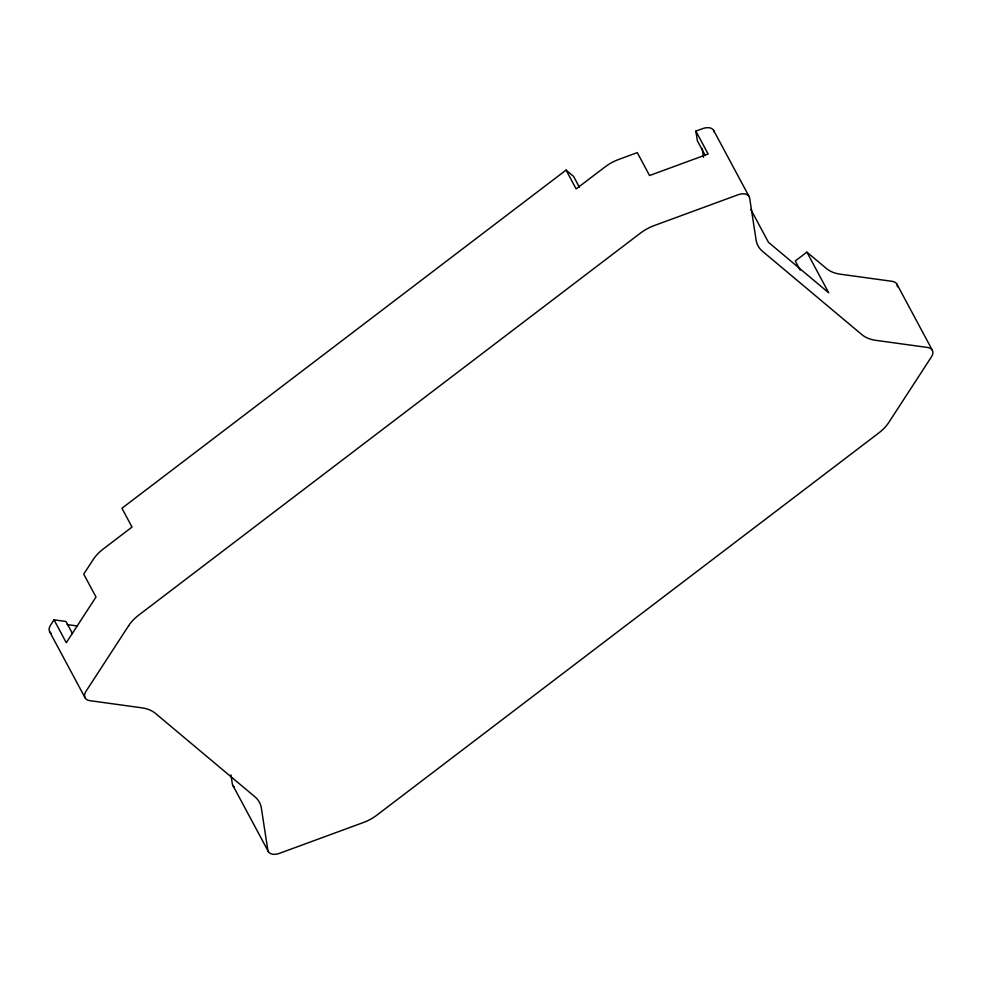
<?xml version="1.0" encoding="UTF-8"?>
<svg xmlns="http://www.w3.org/2000/svg" width="982" height="982" viewBox="0 0 982 982"><rect width="100%" height="100%" fill="white"/><g stroke="black" fill="none" stroke-linecap="round" stroke-linejoin="round"><path stroke-width="1.47" d="M72.472 633.599L65.978 621.483L54.01 619.826L50.512 625.215A11.17 7.058 -28.2 0 0 51.395 633.55M579.355 187.169L573.598 176.416L566.062 170.095L121.94 508.259L132.03 527.076L103.171 549.061A33.523 21.187 -28.2 0 0 93.192 559.568L83.728 574.114L96.003 597.007L66.285 642.719L54.01 619.826M897.438 286.769A11.17 7.058 -28.2 0 0 892.294 281.355L840.371 274.199A44.693 28.245 -28.2 0 1 826.439 268.516L806.897 252.129L795.26 260.991L800.183 270.173M705.285 155.561L697.343 140.745L695.857 131.109L702.744 128.581A11.17 7.058 -28.2 0 1 714.196 132.005M67.181 624.577L77.541 626M932.397 350.341L896.934 284.203M806.897 252.129L828.71 292.82L768.44 242.284L750.837 209.461M713.632 130.397L749.094 196.523M695.857 131.109L708.132 154.002L649.556 175.532L637.281 152.627L618.635 159.477A33.523 21.187 -28.2 0 0 605.022 166.94L576.152 188.912L566.062 170.095M232.906 785.477L268.368 851.603M49.603 631.659L85.066 697.797M702.155 148.417L703.529 157.341M230.966 774.896L232.341 783.857A11.17 7.058 -28.2 0 0 234.035 786.778M128.654 625.706L85.974 691.34A11.17 7.058 -28.2 0 0 89.706 700.645L141.629 707.801A44.693 28.245 -28.2 0 1 155.561 713.484L254.927 796.807A44.693 28.245 -28.2 0 1 261.372 808.198L267.804 849.995A11.17 7.058 -28.2 0 0 279.256 853.419L363.365 822.523A33.523 21.187 -28.2 0 0 376.978 815.06L878.829 432.939A33.523 21.187 -28.2 0 0 888.808 422.432L931.488 356.785A11.17 7.058 -28.2 0 0 927.757 347.493L875.834 340.337A44.693 28.245 -28.2 0 1 861.901 334.653L762.535 251.331A44.693 28.245 -28.2 0 1 756.091 239.939L749.659 198.143A11.17 7.058 -28.2 0 0 738.206 194.718L654.098 225.615A33.523 21.187 -28.2 0 0 640.485 233.078L138.634 615.198A33.523 21.187 -28.2 0 0 128.654 625.706"/></g></svg>
